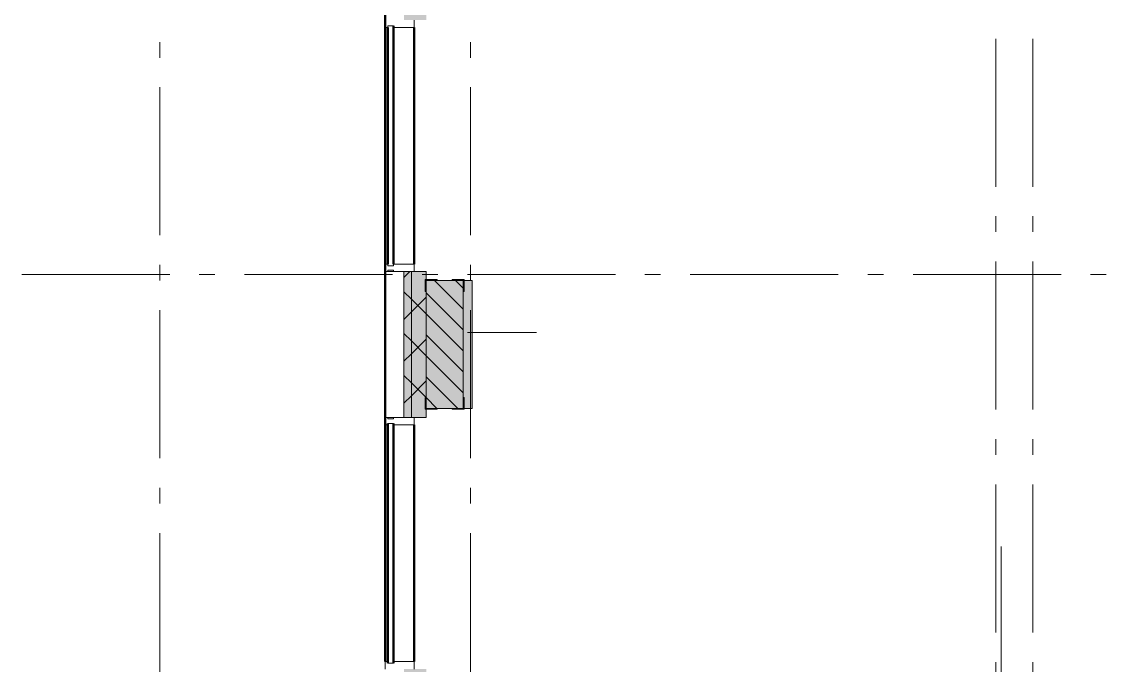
# Model space of a CAD drawing. Header units: millimetres. Extents: x -537608 to 253996, y -217170 to 186033.
# Drawn here: x -246509 to -239180, y 107031 to 111380 of the extents above; entities that cross this region are included whole.
import ezdxf

# ---------------------------------------------------------------- set-up
doc = ezdxf.new("R2010")
doc.units = ezdxf.units.MM
doc.layers.add('PDF _Геометрия', color=7, linetype='Continuous')
doc.layers.add('PDF _Сплошная заливка', color=7, linetype='Continuous', true_color=0xffffff)

msp = doc.modelspace()

# ---------------------------------------------------------------- hatches: boundary and pattern name
at = {"layer": 'PDF _Сплошная заливка', "transparency": 33554559}
h = msp.add_hatch(color=256, dxfattribs=at)
h.paths.add_polyline_path([(-243926.1896, 105571.263), (-243876.1894, 105571.263), (-243876.1894, 107006.2646), (-243926.1896, 107006.2646), (-243926.1896, 105671.2634)], flags=0)
h.paths.add_polyline_path([(-243926.1896, 108706.2625), (-243876.1894, 108706.2625), (-243876.1894, 109691.2625), (-243926.1896, 109691.2625), (-243926.1896, 109567.9133)], flags=0)
h.paths.add_polyline_path([(-243876.1894, 111391.2625), (-243876.1894, 112891.2619), (-243926.1896, 112891.2619), (-243926.1896, 111391.2625)], flags=0)
h.paths.add_polyline_path([(-243876.1894, 114591.2619), (-243876.1894, 115576.2619), (-243926.1896, 115576.2619), (-243926.1896, 114591.2619)], flags=0)
h.paths.add_polyline_path([(-243876.1894, 117276.2619), (-243876.1894, 118776.2613), (-243926.1896, 118776.2613), (-243926.1896, 117276.2619)], flags=0)
h.paths.add_polyline_path([(-243876.1894, 120476.2613), (-243876.1894, 121461.2613), (-243926.1896, 121461.2613), (-243926.1896, 120476.2613)], flags=0)
h.paths.add_polyline_path([(-243876.1894, 123161.2592), (-243876.1894, 124659.7601), (-243926.1896, 124659.7601), (-243926.1896, 123161.2592)], flags=0)
h.paths.add_polyline_path([(-243926.1896, 126359.7607), (-243876.1894, 126359.7607), (-243876.1894, 127344.0722), (-243926.1896, 127344.0722), (-243926.1896, 126558.6888)], flags=0)
h.paths.add_polyline_path([(-243926.1896, 129044.0723), (-243876.1894, 129044.0723), (-243876.1894, 130545.5711), (-243926.1896, 130545.5711), (-243926.1896, 129390.4846)], flags=0)
h.paths.add_polyline_path([(-243876.1894, 132245.5715), (-243876.1894, 133228.5708), (-243926.1896, 133228.5708), (-243926.1896, 132245.5715)], flags=0)
h.paths.add_polyline_path([(-243926.1896, 134928.5711), (-243876.1894, 134928.5711), (-243876.1894, 136371.2591), (-243926.1896, 136371.2591), (-243926.1896, 135054.0767)], flags=0)
h = msp.add_hatch(color=256, dxfattribs=at)
h.paths.add_polyline_path([(-243876.1894, 105671.2634), (-243776.189, 105671.2634), (-243776.189, 107006.2646), (-243876.1894, 107006.2646), (-243876.1894, 106271.2635)], flags=0)
h.paths.add_polyline_path([(-243776.189, 108706.2625), (-243776.189, 109691.2625), (-243876.1894, 109691.2625), (-243876.1894, 108706.2625)], flags=0)
h.paths.add_polyline_path([(-243876.1894, 111391.2625), (-243776.189, 111391.2625), (-243776.189, 112891.2619), (-243876.1894, 112891.2619), (-243876.1894, 111721.263)], flags=0)
h.paths.add_polyline_path([(-243876.1894, 114591.2619), (-243776.189, 114591.2619), (-243776.189, 115576.2619), (-243876.1894, 115576.2619), (-243876.1894, 115231.5051)], flags=0)
h.paths.add_polyline_path([(-243776.189, 117276.2619), (-243776.189, 118776.2613), (-243876.1894, 118776.2613), (-243876.1894, 117276.2619)], flags=0)
h.paths.add_polyline_path([(-243876.1894, 120476.2613), (-243776.189, 120476.2613), (-243776.189, 121461.2613), (-243876.1894, 121461.2613), (-243876.1894, 120895.0969)], flags=0)
h.paths.add_polyline_path([(-243776.189, 123161.2592), (-243776.189, 124659.7601), (-243876.1894, 124659.7601), (-243876.1894, 123161.2592)], flags=0)
h.paths.add_polyline_path([(-243876.1894, 126359.7607), (-243776.189, 126359.7607), (-243776.189, 127344.0722), (-243876.1894, 127344.0722), (-243876.1894, 126558.6888)], flags=0)
h.paths.add_polyline_path([(-243776.189, 129044.0723), (-243776.189, 130545.5711), (-243876.1894, 130545.5711), (-243876.1894, 129044.0723)], flags=0)
h.paths.add_polyline_path([(-243776.189, 132245.5715), (-243776.189, 133228.5708), (-243876.1894, 133228.5708), (-243876.1894, 132245.5715)], flags=0)
h.paths.add_polyline_path([(-243776.189, 134928.5711), (-243776.189, 136271.2587), (-243876.1894, 136271.2587), (-243876.1894, 134928.5711)], flags=0)

# ---------------------------------------------------------------- linework, layer by layer
at = {"layer": 'PDF _Геометрия', "lineweight": 50}
for p, q in [((-244053.1923, 134878.5709), (-244053.1923, 107056.2627)), ((-244035.6888, 111341.2624), (-244035.6888, 109741.2627)), ((-243996.1907, 109741.2627), (-243996.1907, 111351.2628)), ((-243856.1885, 109741.2627), (-243856.1885, 111341.2624)), ((-244036.1883, 108666.2628), (-244036.1883, 107046.2644)), ((-243996.1907, 107046.2644), (-243996.1907, 108666.2628)), ((-243856.1885, 107056.2627), (-243856.1885, 108656.2624))]:
    msp.add_line(p, q, dxfattribs=at)
at = {"layer": 'PDF _Геометрия', "lineweight": 9}
for p, q in [((-244053.1923, 111391.2625), (-244053.1923, 111341.2624)), ((-244053.1923, 111341.2624), (-244036.1883, 111341.2624)), ((-244036.1883, 111351.2628), (-243996.1907, 111351.2628)), ((-244036.1883, 111341.2624), (-244036.1883, 111351.2628)), ((-243996.1907, 111351.2628), (-243996.1907, 111341.2624)), ((-243996.1907, 111341.2624), (-243856.1885, 111341.2624)), ((-243856.1885, 111341.2624), (-243856.1885, 111391.2625)), ((-244036.1883, 109741.2627), (-244053.1923, 109741.2627)), ((-244053.1923, 109741.2627), (-244053.1923, 109691.2625)), ((-244036.1883, 109731.2622), (-244036.1883, 109741.2627)), ((-243996.1907, 109731.2622), (-244036.1883, 109731.2622)), ((-243856.1885, 109741.2627), (-243996.1907, 109741.2627)), ((-243996.1907, 109741.2627), (-243996.1907, 109731.2622)), ((-243856.1885, 109691.2625), (-243856.1885, 109741.2627)), ((-244053.1923, 109691.2625), (-244036.1883, 109691.2625)), ((-244053.1923, 109691.2625), (-244053.1923, 108706.2625)), ((-244051.1901, 109691.2625), (-244053.1923, 109691.2625)), ((-243926.1896, 109691.2625), (-244051.1901, 109691.2625)), ((-244051.1901, 108706.2625), (-244051.1901, 109691.2625)), ((-244036.1883, 109691.2625), (-244036.1883, 109701.2629)), ((-244036.1883, 109701.2629), (-243996.1907, 109701.2629)), ((-243996.1907, 109701.2629), (-243996.1907, 109691.2625)), ((-243996.1907, 109691.2625), (-243856.1885, 109691.2625)), ((-243926.1896, 109651.5771), (-243886.5063, 109691.2625)), ((-243876.1894, 109691.2625), (-243926.1896, 109691.2625)), ((-243926.1896, 108706.2625), (-243926.1896, 109691.2625)), ((-243776.189, 109691.2625), (-243876.1894, 109691.2625)), ((-243876.1894, 108706.2625), (-243876.1894, 109691.2625)), ((-243776.189, 109688.6186), (-243778.8328, 109691.2625)), ((-243776.189, 108706.2625), (-243776.189, 109691.2625)), ((-243526.1923, 109631.264), (-243776.189, 109631.264)), ((-243776.189, 109631.264), (-243776.189, 108766.95)), ((-243526.1923, 109438.6199), (-243718.8343, 109631.264)), ((-243526.1923, 109580.0409), (-243577.4111, 109631.264)), ((-243526.1923, 108766.95), (-243526.1923, 109631.264)), ((-243466.1895, 109631.264), (-243526.1923, 109631.264)), ((-243526.1923, 109631.264), (-243526.1923, 108766.95)), ((-243466.1895, 108766.2633), (-243466.1895, 109631.264)), ((-243876.1894, 109505.777), (-243926.1896, 109555.7771)), ((-243876.1894, 109418.7351), (-243776.189, 109518.7356)), ((-243776.189, 109405.7765), (-243876.1894, 109505.777)), ((-243526.1923, 109297.1988), (-243776.189, 109547.1976)), ((-243926.1896, 109368.735), (-243876.1894, 109418.7351)), ((-243526.1923, 109155.7777), (-243776.189, 109405.7765)), ((-243496.1888, 109280.2335), (-243030.0399, 109280.2335)), ((-243876.1894, 109222.9348), (-243926.1896, 109272.935)), ((-243876.1894, 109135.8931), (-243776.189, 109235.8913)), ((-243776.189, 109122.9344), (-243876.1894, 109222.9348)), ((-243526.1923, 109014.3545), (-243776.189, 109264.3555)), ((-243926.1896, 109085.8929), (-243876.1894, 109135.8931)), ((-243526.1923, 108872.9335), (-243776.189, 109122.9344)), ((-243876.1894, 108940.0905), (-243926.1896, 108990.0908)), ((-243876.1894, 108853.0488), (-243776.189, 108953.0492)), ((-243776.189, 108840.0924), (-243876.1894, 108940.0905)), ((-243561.63, 108766.95), (-243776.189, 108981.5134)), ((-243926.1896, 108803.0508), (-243876.1894, 108853.0488)), ((-243703.0488, 108766.95), (-243776.189, 108840.0924)), ((-243776.189, 108766.95), (-243526.1923, 108766.95)), ((-243526.1923, 108766.95), (-243526.1923, 108766.2633)), ((-243526.1923, 108766.2633), (-243466.1895, 108766.2633)), ((-244036.1883, 108706.2625), (-244053.1923, 108706.2625)), ((-244053.1923, 108706.2625), (-244053.1923, 108656.2624)), ((-244053.1923, 108706.2625), (-244051.1901, 108706.2625)), ((-244051.1901, 108706.2625), (-243926.1896, 108706.2625)), ((-244036.1883, 108696.2643), (-244036.1883, 108706.2625)), ((-243996.1907, 108696.2643), (-244036.1883, 108696.2643)), ((-243856.1885, 108706.2625), (-243996.1907, 108706.2625)), ((-243996.1907, 108706.2625), (-243996.1907, 108696.2643)), ((-243925.2035, 108706.2625), (-243926.1896, 108707.2486)), ((-243926.1896, 108706.2625), (-243876.1894, 108706.2625)), ((-243876.1894, 108706.2625), (-243776.189, 108706.2625)), ((-243856.1885, 108656.2624), (-243856.1885, 108706.2625)), ((-244053.1923, 108656.2624), (-244036.1883, 108656.2624)), ((-244036.1883, 108666.2628), (-243996.1907, 108666.2628)), ((-244036.1883, 108656.2624), (-244036.1883, 108666.2628)), ((-243996.1907, 108666.2628), (-243996.1907, 108656.2624)), ((-243996.1907, 108656.2624), (-243856.1885, 108656.2624)), ((-239891.6042, 106833.7636), (-239891.6042, 107833.7631)), ((-244036.1883, 107056.2627), (-244053.1923, 107056.2627)), ((-244053.1923, 107056.2627), (-244053.1923, 107006.2646)), ((-244036.1883, 107046.2644), (-244036.1883, 107056.2627)), ((-243996.1907, 107046.2644), (-244036.1883, 107046.2644)), ((-243856.1885, 107056.2627), (-243996.1907, 107056.2627)), ((-243996.1907, 107056.2627), (-243996.1907, 107046.2644)), ((-243856.1885, 107006.2646), (-243856.1885, 107056.2627))]:
    msp.add_line(p, q, dxfattribs=at)
at = {"layer": 'PDF _Геометрия', "color": 253, "lineweight": 9, "true_color": 0xaaaaaa}
for p, q in [((-239926.1914, 111264.9703), (-239926.1914, 110264.9686)), ((-239676.1904, 111264.9703), (-239676.1904, 110264.9686)), ((-245576.1916, 111242.5064), (-245576.1916, 111136.6736)), ((-243476.1921, 111242.5064), (-243476.1921, 111136.6736)), ((-245576.1916, 110936.6729), (-245576.1916, 109936.6734)), ((-243476.1921, 110936.6729), (-243476.1921, 109936.6734)), ((-239926.1914, 110064.97), (-239926.1914, 109959.1373)), ((-239676.1904, 110064.97), (-239676.1904, 109959.1373)), ((-245576.1916, 109736.6726), (-245576.1916, 109630.8398)), ((-243476.1921, 109736.6726), (-243476.1921, 109630.8398)), ((-239926.1914, 109759.1365), (-239926.1914, 108759.137)), ((-239676.1904, 109759.1365), (-239676.1904, 108759.137)), ((-245509.394, 109671.2637), (-246509.3936, 109671.2637)), ((-245203.5584, 109671.2637), (-245309.3933, 109671.2637)), ((-244003.5581, 109671.2637), (-245003.5576, 109671.2637)), ((-243697.7268, 109671.2637), (-243803.5573, 109671.2637)), ((-242497.7264, 109671.2637), (-243497.726, 109671.2637)), ((-242191.8908, 109671.2637), (-242297.7257, 109671.2637)), ((-240991.8926, 109671.2637), (-241991.8943, 109671.2637)), ((-240686.0591, 109671.2637), (-240791.8918, 109671.2637)), ((-239486.0588, 109671.2637), (-240486.0605, 109671.2637)), ((-239180.2275, 109671.2637), (-239286.0602, 109671.2637)), ((-245576.1916, 109430.8391), (-245576.1916, 108430.8396)), ((-243476.1921, 109430.8391), (-243476.1921, 108430.8396)), ((-239926.1914, 108559.1362), (-239926.1914, 108453.3035)), ((-239676.1904, 108559.1362), (-239676.1904, 108453.3035)), ((-239926.1914, 108253.3027), (-239926.1914, 107253.3031)), ((-239676.1904, 108253.3027), (-239676.1904, 107253.3031)), ((-245576.1916, 108230.8409), (-245576.1916, 108125.006)), ((-243476.1921, 108230.8409), (-243476.1921, 108125.006)), ((-245576.1916, 107925.0074), (-245576.1916, 106925.0079)), ((-243476.1921, 107925.0074), (-243476.1921, 106925.0079)), ((-239926.1914, 107053.3045), (-239926.1914, 106947.4696)), ((-239676.1904, 107053.3045), (-239676.1904, 106947.4696))]:
    msp.add_line(p, q, dxfattribs=at)
at = {"layer": 'PDF _Геометрия', "color": 253, "lineweight": 20, "true_color": 0xaaaaaa}
for p, q in [((-243701.1887, 109637.2621), (-243782.1914, 109637.2621)), ((-243782.1914, 109637.2621), (-243782.1914, 109556.2637)), ((-243776.189, 109556.2637), (-243776.189, 109631.264)), ((-243776.189, 109631.264), (-243701.1887, 109631.264)), ((-243701.1887, 109631.264), (-243701.1887, 109637.2621)), ((-243520.1899, 109637.2621), (-243601.1883, 109637.2621)), ((-243601.1883, 109637.2621), (-243601.1883, 109631.264)), ((-243601.1883, 109631.264), (-243526.1923, 109631.264)), ((-243526.1923, 109631.264), (-243526.1923, 109556.2637)), ((-243520.1899, 109556.2637), (-243520.1899, 109637.2621)), ((-243782.1914, 109556.2637), (-243776.189, 109556.2637)), ((-243526.1923, 109556.2637), (-243520.1899, 109556.2637)), ((-243776.189, 108841.9503), (-243782.1914, 108841.9503)), ((-243782.1914, 108841.9503), (-243782.1914, 108760.9519)), ((-243776.189, 108766.95), (-243776.189, 108841.9503)), ((-243520.1899, 108841.9503), (-243526.1923, 108841.9503)), ((-243526.1923, 108841.9503), (-243526.1923, 108766.95)), ((-243520.1899, 108760.9519), (-243520.1899, 108841.9503)), ((-243701.1887, 108766.95), (-243776.189, 108766.95)), ((-243701.1887, 108760.9519), (-243701.1887, 108766.95)), ((-243601.1883, 108766.95), (-243601.1883, 108760.9519)), ((-243526.1923, 108766.95), (-243601.1883, 108766.95)), ((-243782.1914, 108760.9519), (-243701.1887, 108760.9519)), ((-243601.1883, 108760.9519), (-243520.1899, 108760.9519))]:
    msp.add_line(p, q, dxfattribs=at)
at = {"layer": 'PDF _Сплошная заливка', "lineweight": 35, "transparency": 33554559}
msp.add_solid([(-243526.1923, 108766.95), (-243526.1923, 109631.264), (-243776.189, 108766.95), (-243776.189, 109631.264)], dxfattribs=at)
at = {"layer": 'PDF _Сплошная заливка', "color": 11, "lineweight": 35, "true_color": 0xff7d7d, "transparency": 33554559}
msp.add_solid([(-243466.1895, 108766.2633), (-243466.1895, 109631.264), (-243526.1923, 108766.95), (-243526.1923, 109631.264)], dxfattribs=at)

doc.saveas('drawing.dxf')
